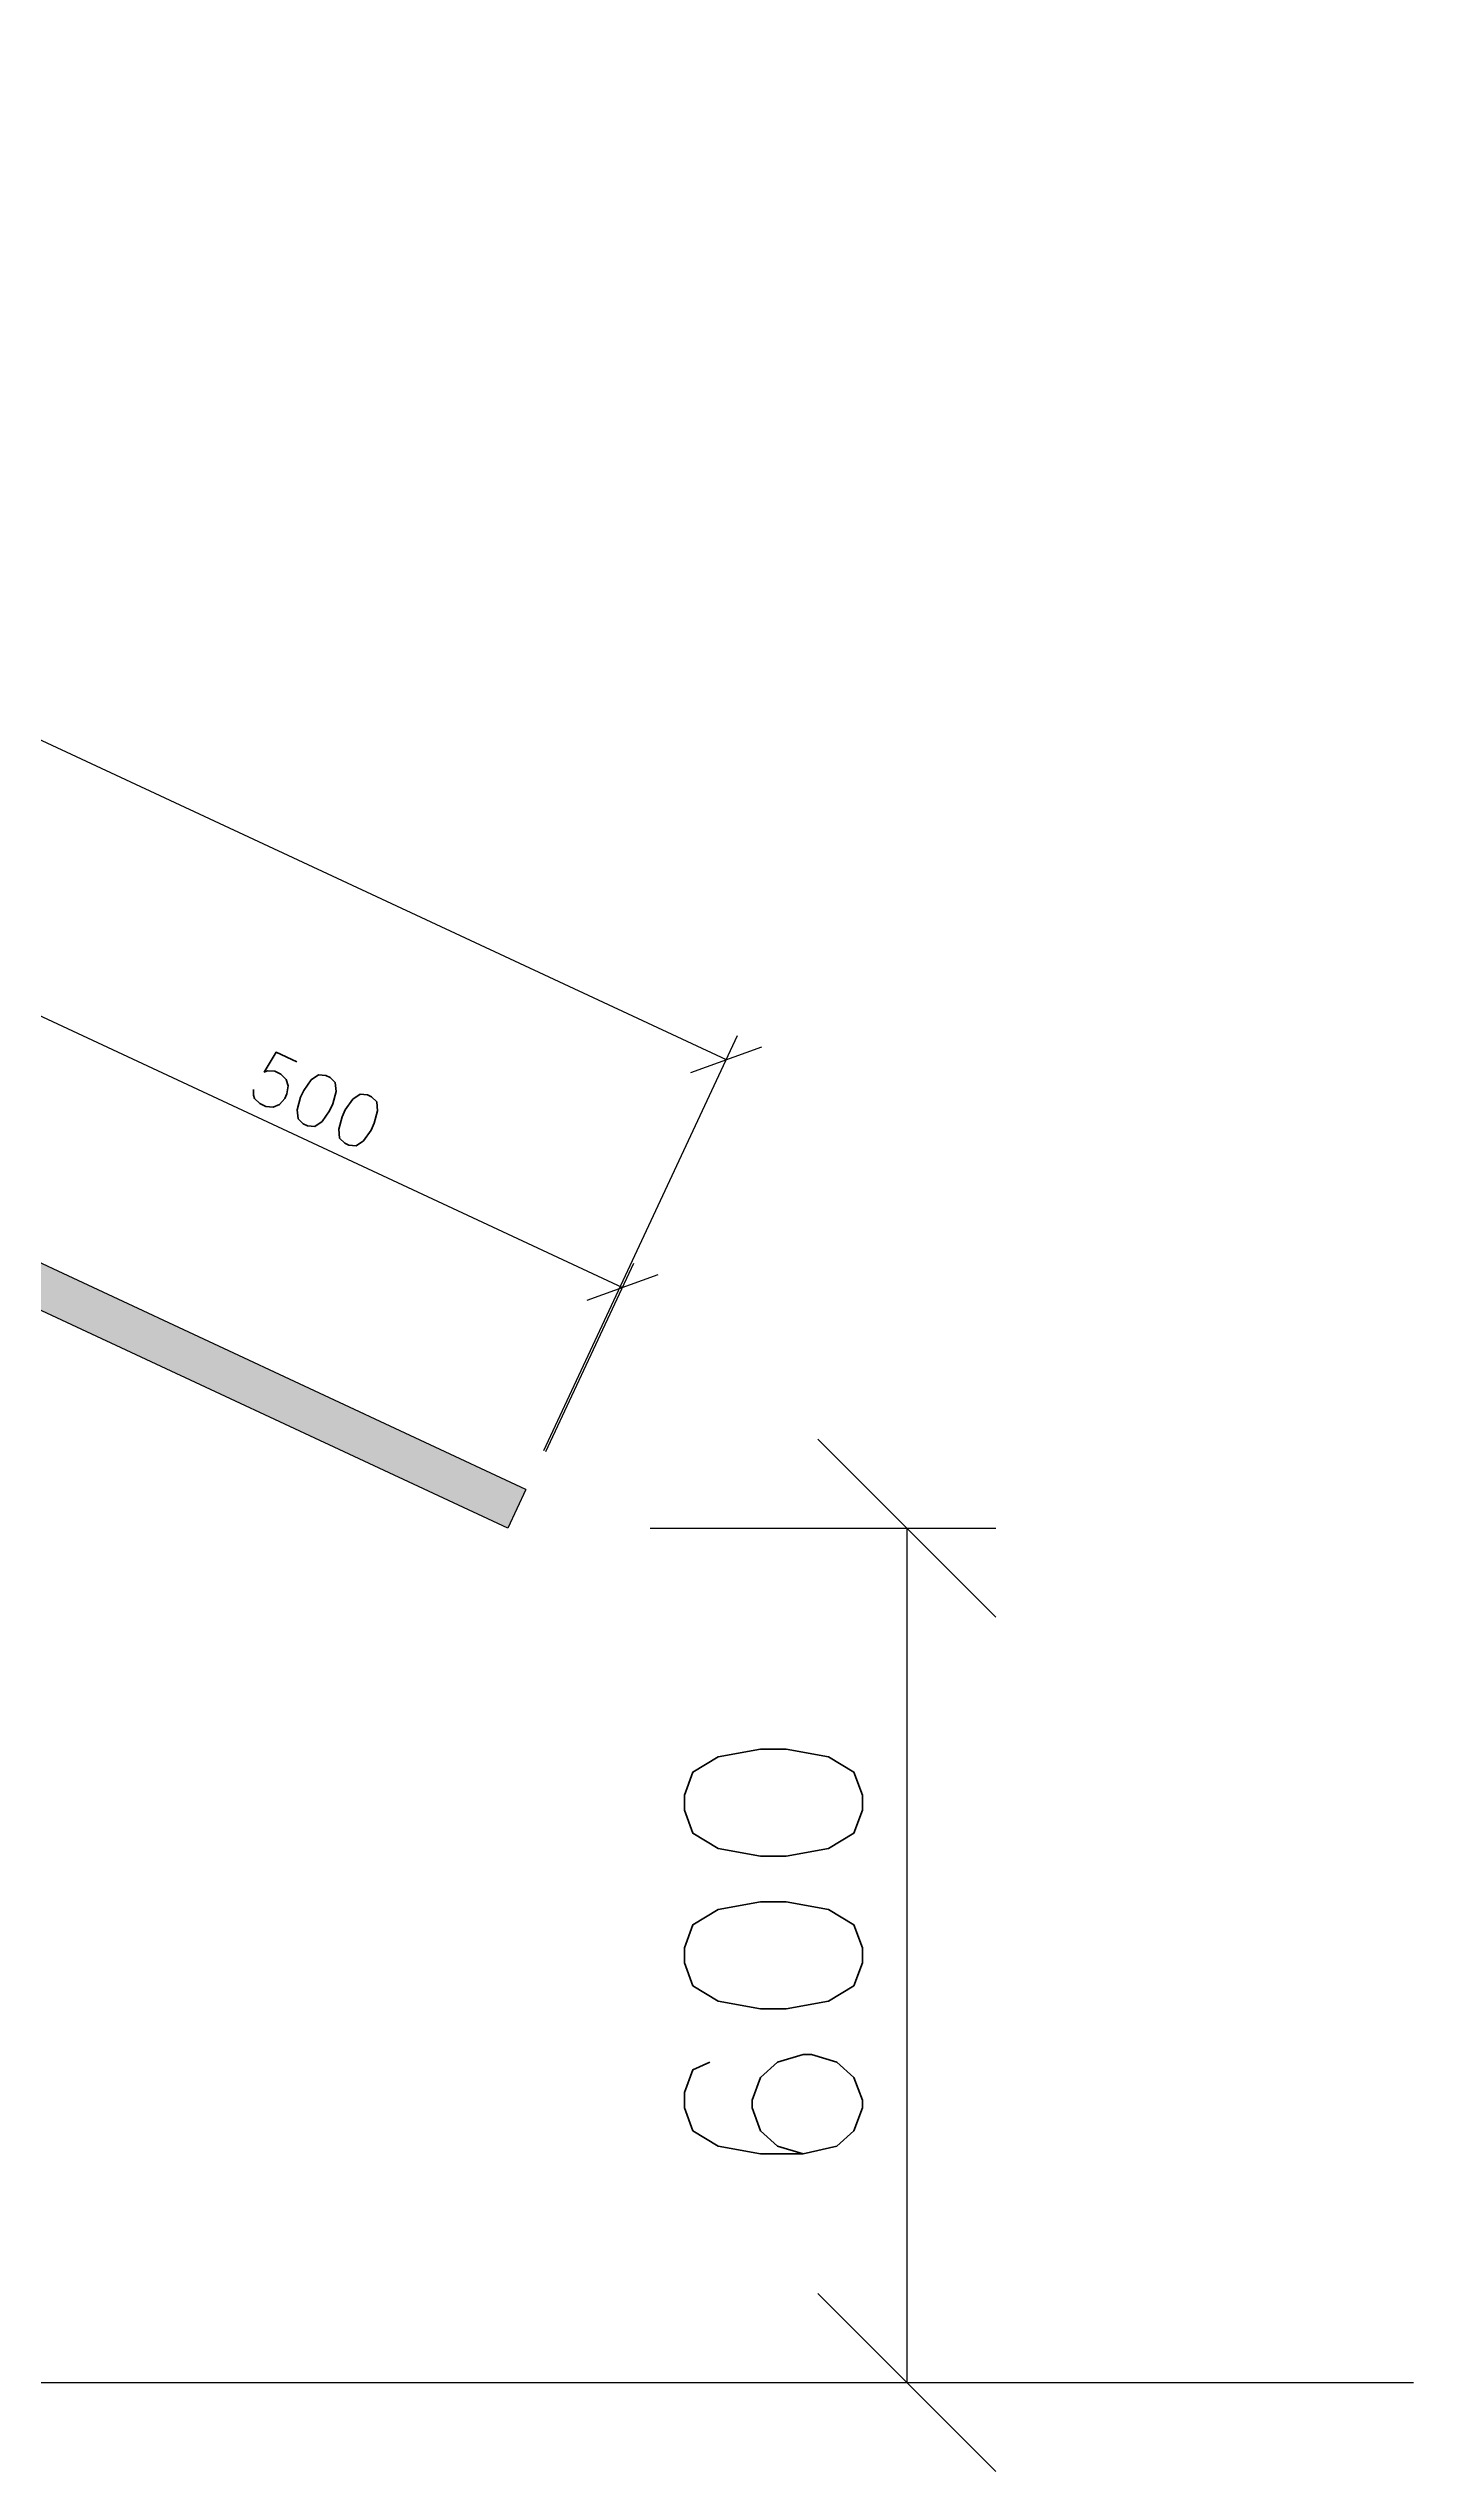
# Model space of a CAD drawing. Header units: millimetres. Extents: x -116399 to 112199, y -90759 to -31335.
# Drawn here: x 99075 to 100033, y -48935 to -47234 of the extents above; entities that cross this region are included whole.
import ezdxf

# ---------------------------------------------------------------- set-up
doc = ezdxf.new("R2010")
doc.units = ezdxf.units.MM
doc.styles.add('Annotative', font='simplex.shx', dxfattribs={"height": 2.5})
doc.dimstyles.new('Annotative', dxfattribs={"dimscale": 0, "dimtxt": 2.5, "dimasz": 2.5, "dimexe": 1.25, "dimexo": 2, "dimtad": 1, "dimtxsty": 'Annotative', "dimblk": 'OBLIQUE', "dimcen": 2.5, "dimazin": 3, "dimtfac": 1, "dimtmove": 0, "dimatfit": 3, "dimfxl": 1})

# ---------------------------------------------------------------- blocks, each defined once
blk = doc.blocks.new('_Oblique')
at = {"color": 0, "linetype": 'ByBlock', "lineweight": -2}
blk.add_line((-0.5, -0.5), (0.5, 0.5), dxfattribs=at)
blk = doc.blocks.new('*D413')
at = {"color": 8, "lineweight": -2}
for p, q in [((99497.5, -48273.1), (99740.2, -48273.1)), ((99677.7, -48273.1), (99677.7, -48872.9)), ((99431, -48872.9), (99740.2, -48872.9))]:
    blk.add_line(p, q, dxfattribs=at)
at = {"layer": 'Defpoints', "color": 0}
for p in [(99397.5, -48273.1), (99331, -48872.9), (99677.7, -48872.9)]:
    blk.add_point(p, dxfattribs=at)
at = {"color": 8, "lineweight": -2, "xscale": 125, "yscale": 125, "zscale": 125}
for p, rotation in [((99677.7, -48273.1), 90), ((99677.7, -48872.9), 270)]:
    blk.add_blockref('_Oblique', p, dxfattribs=dict(at, rotation=rotation))
at = {"insert": (99584, -48573), "char_height": 125, "attachment_point": 5, "rotation": 90, "style": 'Annotative'}
blk.add_mtext('600', dxfattribs=at)
blk = doc.blocks.new('pannello sezione')
h = blk.add_hatch(color=4)
h.dxf.hatch_style = 1
h.paths.add_polyline_path([(1192, 0), (-1192, 0), (-1192, -30), (1192, -30)])
at = {"color": 4, "linetype": 'Continuous', "lineweight": 25}
for p, q in [((1192, 0), (-1192, 0)), ((-1192, 0), (-1192, -30)), ((1192, 0), (1192, -30)), ((1192, -30), (-1192, -30))]:
    blk.add_line(p, q, dxfattribs=at)
blk = doc.blocks.new('*D420')
at = {"color": 8, "lineweight": -2}
for p, q in [((97262.2, -47211.2), (97398.2, -46919.7)), ((97390.2, -46936.7), (99550.9, -47944.2)), ((99422.9, -48218.7), (99558.8, -47927.2))]:
    blk.add_line(p, q, dxfattribs=at)
at = {"layer": 'Defpoints', "color": 0}
for p in [(97249.6, -47238.3), (99550.9, -47944.2), (99410.2, -48245.9)]:
    blk.add_point(p, dxfattribs=at)
at = {"color": 8, "lineweight": -2, "xscale": 37.5, "yscale": 37.5, "zscale": 37.5}
for p, rotation in [((97390.2, -46936.7), 154.9996608846983), ((99550.9, -47944.2), 334.9996608846983)]:
    blk.add_blockref('_Oblique', p, dxfattribs=dict(at, rotation=rotation))
at = {"insert": (98482.5, -47414.9), "char_height": 37.5, "attachment_point": 5, "rotation": 334.9997, "style": 'Annotative'}
blk.add_mtext('2384', dxfattribs=at)
blk = doc.blocks.new('*D421')
at = {"color": 8, "lineweight": -2}
for p, q in [((98971.2, -48008.1), (99032.8, -47875.8)), ((99024.9, -47892.8), (99478.1, -48104.1)), ((99424.3, -48219.4), (99486, -48087.1))]:
    blk.add_line(p, q, dxfattribs=at)
at = {"layer": 'Defpoints', "color": 0}
for p in [(98958.5, -48035.2), (99478.1, -48104.1), (99411.7, -48246.6)]:
    blk.add_point(p, dxfattribs=at)
at = {"color": 8, "lineweight": -2, "xscale": 37.5, "yscale": 37.5, "zscale": 37.5}
for p, rotation in [((99024.9, -47892.8), 154.9996608846983), ((99478.1, -48104.1), 334.9996608846983)]:
    blk.add_blockref('_Oblique', p, dxfattribs=dict(at, rotation=rotation))
at = {"insert": (99263.4, -47973), "char_height": 37.5, "attachment_point": 5, "rotation": 334.9997, "style": 'Annotative'}
blk.add_mtext('500', dxfattribs=at)

msp = doc.modelspace()

# ---------------------------------------------------------------- linework, layer by layer
msp.add_line((94380.76, -48872.919), (100033.369, -48872.919))

# ---------------------------------------------------------------- block references
at = {"rotation": 334.9996608847015}
msp.add_blockref('pannello sezione', (98329.881, -47742.111), dxfattribs=at)

# ---------------------------------------------------------------- dimensions: what is measured, and where the dimension line sits
for base, p1, p2, picture, middle in [((99550.881, -47944.185), (97249.566, -47238.344), (99410.197, -48245.878), '*D420', (98482.452, -47414.928)), ((99478.069, -48104.139), (98958.503, -48035.246), (99411.657, -48246.559), '*D421', (99263.379, -47972.993))]:
    dim = msp.add_linear_dim(base=base, p1=p1, p2=p2, angle=334.999661, dimstyle='Annotative', override={"dimscale": 0, "dimtix": 0, "dimtofl": 1, "dimtmove": 0, "dimatfit": 3})
    dim.commit()
    dim.dimension.update_dxf_attribs({"geometry": picture, "text_midpoint": middle})
dim = msp.add_linear_dim(base=(99677.734, -48872.919), p1=(99397.519, -48273.067), p2=(99330.953, -48872.919), angle=90, text='600', dimstyle='Annotative', override={"dimscale": 0, "dimtix": 0, "dimtofl": 1, "dimtmove": 0, "dimatfit": 3})
dim.commit()
dim.dimension.update_dxf_attribs({"geometry": '*D413', "text_midpoint": (99583.984, -48572.993)})

doc.saveas('drawing.dxf')
